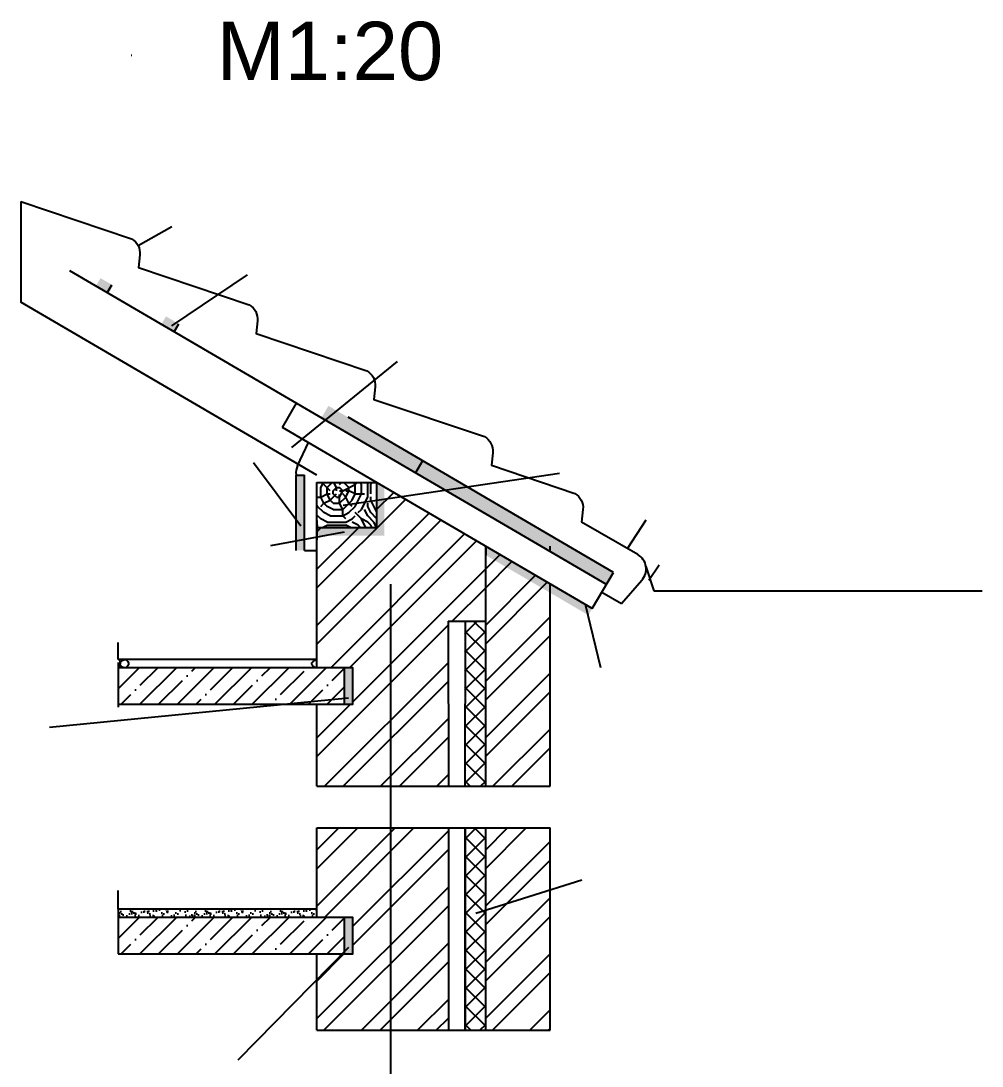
# Model space of a CAD drawing. Header units: millimetres. Extents: x -229914 to 856942, y -268655 to 87212.
# Drawn here: x 490801 to 502333, y -254314 to -241773 of the extents above; entities that cross this region are included whole.
import ezdxf

# ---------------------------------------------------------------- set-up
doc = ezdxf.new("R2010")
doc.units = ezdxf.units.MM
doc.linetypes.add('DASHDOT_axis', pattern=[24, 20, -1.5, 1, -1.5])
doc.styles.get("Standard").update_dxf_attribs({"font": 'arial.ttf'})
pattern_1 = [(45, (35902.64, -104410.83), (-336.9078, 336.9078), []), (45, (36127.24, -104410.83), (-336.9078, 336.9078), [])]

msp = doc.modelspace()

# ---------------------------------------------------------------- hatches: boundary and pattern name
at = {"lineweight": 25}
h = msp.add_hatch(color=256, dxfattribs=at)
h.dxf.hatch_style = 1
h.paths.add_polyline_path([(491908.80674, -244948.68584), (491756.00444, -244859.3747), (491700.40167, -244954.5054), (491853.20397, -245043.81654)])
h.paths.add_polyline_path([(492694.37798, -245407.84297), (492541.57568, -245318.53182), (492485.9729, -245413.66252), (492638.7752, -245502.97367)])
h = msp.add_hatch(color=256, dxfattribs=at)
h.dxf.hatch_style = 1
h.paths.add_polyline_path([(494490.57569, -246391.56065), (494406.36507, -246535.63648), (497825.65831, -248534.17308), (497909.86893, -248390.09725)])
h = msp.add_hatch(color=256, dxfattribs=at)
h.dxf.hatch_style = 1
h.paths.add_polyline_path([(494102.34122, -248127.42817), (494202.38529, -248127.42817), (494202.38529, -247223.86434), (494102.34122, -247223.86434)])
h = msp.add_hatch()
h.set_pattern_fill('ANSI32', color=256, scale=50.022)
h.set_pattern_definition(pattern_1)
h.paths.add_polyline_path([(495925.25161, -248974.27053), (496377.14621, -248973.88012), (496377.14621, -248075.73663), (495067.85686, -247310.47244), (495067.85686, -247854.70514), (494352.45139, -247854.70514), (494352.45139, -247997.85063), (494352.45139, -249533.69799), (494784.23053, -249533.69799), (494784.23053, -249972.46667), (494352.45139, -249972.46667), (494352.45139, -250956.70012), (495929.06606, -250956.70012)])
at = {"linetype": 'ByBlock', "lineweight": 25}
h = msp.add_hatch(color=256, dxfattribs=at)
h.dxf.hatch_style = 1
h.paths.add_polyline_path([(495161.07117, -247423.19234), (495067.85686, -247442.7478), (495067.85686, -247854.70514), (494352.45139, -247854.70514), (494352.45139, -247948.36795), (495161.07117, -247948.36795)])
h.paths.add_polyline_path([(495161.07117, -247364.9551), (495067.85686, -247310.47244), (495067.85686, -247442.7478), (495161.07117, -247423.19234)])
at = {"lineweight": 25}
h = msp.add_hatch(dxfattribs=at)
h.set_pattern_fill('TRONCO', color=256, scale=100.668913, style=0, pattern_type=2)
h.set_pattern_definition([(0, (483218.26, -256827.8), (750.33, 750.33), [225.1, -525.23]), (0, (483218.26, -256790.25), (750.33, 750.33), [225.1, -525.23]), (0, (483255.8, -256715.2), (750.33, 750.33), [150.066, -600.264]), (0, (483293.3, -256640.2), (750.33, 750.33), [112.55, -637.78]), (0, (483293.3, -256565.15), (750.33, 750.33), [75.033, -675.297]), (0, (483105.7, -256490.1), (750.33, 750.33), [37.517, -187.583, 37.517, -487.715]), (0, (483218.26, -256452.6), (750.33, 750.33), [37.517, -300.132, 112.55, -300.132]), (0, (483368.3, -256415.1), (750.33, 750.33), [37.517, -37.517, 37.517, -637.781]), (0, (483330.8, -256377.6), (750.33, 750.33), [37.517, -712.814]), (0, (483293.3, -256302.54), (750.33, 750.33), [112.55, -637.78]), (0, (483293.3, -256227.5), (750.33, 750.33), [150.066, -600.264]), (0, (483255.8, -256152.5), (750.33, 750.33), [187.583, -225.1, 37.517, -300.132]), (90, (482955.65, -256602.7), (-750.33, 750.33), [37.517, -75.033, 187.583, -450.198]), (90, (482993.2, -256527.6), (-750.33, 750.33), [37.517, -37.517, 112.55, -562.748]), (90, (483030.7, -256227.5), (-750.33, 750.33), [75.033, -675.297]), (90, (483068.2, -256527.6), (-750.33, 750.33), [150.066, -225.1, 37.517, -337.649]), (90, (483105.7, -256114.96), (-750.33, 750.33), [37.517, -712.814]), (90, (483143.2, -256490.1), (-750.33, 750.33), [112.55, -637.78]), (90, (483218.26, -256452.6), (-750.33, 750.33), [75.033, -675.297]), (90, (483293.3, -256452.6), (-750.33, 750.33), [37.517, -112.55, 112.55, -487.715]), (90, (483330.8, -256415.1), (-750.33, 750.33), [37.517, -712.814]), (90, (483368.3, -256565.15), (-750.33, 750.33), [105.046, -645.284]), (90, (483405.84, -256715.2), (-750.33, 750.33), [75.033, -675.297]), (90, (483480.9, -256415.1), (-750.33, 750.33), [37.517, -712.814]), (90, (483555.9, -256452.6), (-750.33, 750.33), [112.55, -637.78]), (90, (483630.94, -256452.6), (-750.33, 750.33), [112.55, -637.78]), (45, (483518.4, -256752.74), (8e-14, 750.33), [53.056, -53.056, 53.056, -901.96]), (45, (483368.33, -256565.15), (8e-14, 750.33), [106.11, -955.016]), (45, (483068.2, -256190), (8e-14, 750.33), [106.11, -955.016]), (45, (483218.26, -256377.57), (8e-14, 750.33), [106.11, -955.016]), (45, (483255.8, -256527.64), (8e-14, 750.33), [106.11, -955.016]), (45, (483480.9, -256677.7), (8e-14, 750.33), [106.11, -955.016]), (45, (483405.84, -256640.2), (8e-14, 750.33), [159.17, -901.96]), (45, (483180.75, -256302.54), (8e-14, 750.33), [53.056, -1008.07]), (45, (483143.23, -256227.5), (8e-14, 750.33), [53.056, -1008.07]), (45, (483443.36, -256227.5), (8e-14, 750.33), [53.056, -1008.07]), (45, (483143.23, -256602.67), (8e-14, 750.33), [53.056, -1008.07]), (45, (483555.9, -256340.05), (8e-14, 750.33), [53.056, -1008.07]), (45, (483293.3, -256415.1), (8e-14, 750.33), [53.056, -1008.07]), (45, (483368.33, -256340.05), (8e-14, 750.33), [53.056, -1008.07]), (135, (483330.8, -256490.1), (-750.33, 8e-14), [53.056, -53.056, 159.169, -795.847]), (135, (483443.36, -256490.1), (-750.33, 8e-14), [53.056, -1008.07]), (135, (483443.36, -256752.74), (-750.33, 8e-14), [53.056, -1008.07]), (135, (483293.3, -256565.15), (-750.33, 8e-14), [53.056, -1008.07]), (135, (483405.84, -256415.1), (-750.33, 8e-14), [53.056, -1008.07]), (135, (483218.26, -256602.67), (-750.33, 8e-14), [53.056, -1008.07]), (135, (483518.4, -256602.67), (-750.33, 8e-14), [53.056, -1008.07]), (135, (482993.16, -256827.77), (-750.33, 8e-14), [53.056, -1008.072]), (135, (483030.7, -256790.25), (-750.33, 8e-14), [106.112, -955.016]), (135, (483068.2, -256752.74), (-750.33, 8e-14), [106.112, -955.016]), (135, (483143.23, -256752.74), (-750.33, 8e-14), [106.112, -955.016]), (135, (483180.75, -256677.7), (-750.33, 8e-14), [106.112, -955.016]), (135, (483480.9, -256377.57), (-750.33, 8e-14), [106.11, -955.016]), (135, (483630.94, -256752.74), (-750.33, 8e-14), [106.11, -955.016]), (135, (483668.46, -256152.47), (-750.33, 8e-14), [106.11, -955.016]), (135, (483668.46, -256227.5), (-750.33, 8e-14), [106.11, -955.016]), (135, (483593.43, -256265), (-750.33, 8e-14), [106.11, -955.016]), (135, (483068.2, -256265), (-750.33, 8e-14), [159.17, -901.96]), (135, (483555.9, -256340.05), (-750.33, 8e-14), [159.17, -901.96]), (26.565, (483143.23, -256114.96), (750.3305, 3e-07), [83.887, -1593.903]), (26.565, (483143.23, -256490.12), (750.3305, 3e-07), [83.887, -1593.903]), (26.565, (483218.26, -256265.02), (750.3305, 3e-07), [83.887, -1593.903]), (26.565, (483443.36, -256790.25), (750.3305, 3e-07), [83.887, -1593.903]), (26.565, (483405.84, -256715.22), (750.3305, 3e-07), [83.887, -1593.903]), (26.565, (483180.75, -256565.15), (750.3305, 3e-07), [83.887, -1593.903]), (26.565, (483180.75, -256190), (750.3305, 3e-07), [83.887, -1593.903]), (26.565, (483405.84, -256415.1), (750.3305, 3e-07), [167.774, -1510.016]), (63.435, (483405.84, -256302.54), (4e-08, 750.3305), [83.887, -1593.903]), (63.435, (483518.4, -256527.64), (4e-08, 750.3305), [83.887, -1593.903]), (63.435, (483143.23, -256377.57), (4e-08, 750.3305), [83.887, -1593.903]), (63.435, (482993.16, -256340.05), (4e-08, 750.3305), [83.887, -1593.903]), (63.435, (483443.36, -256490.12), (4e-08, 750.3305), [83.887, -1593.903]), (63.435, (483368.33, -256490.12), (4e-08, 750.3305), [83.887, -1593.903]), (63.435, (483068.2, -256377.57), (4e-08, 750.3305), [167.774, -1510.016]), (63.435, (483630.94, -256640.2), (4e-08, 750.3305), [167.774, -1510.016]), (63.435, (483555.9, -256602.67), (4e-08, 750.3305), [167.774, -1510.016]), (116.565, (482955.65, -256715.22), (-3e-07, 750.3305), [83.887, -1593.903]), (116.565, (482955.65, -256302.54), (-3e-07, 750.3305), [83.887, -1593.903]), (116.565, (483105.7, -256827.77), (-3e-07, 750.3305), [83.887, -1593.903]), (116.565, (483030.68, -256152.47), (-3e-07, 750.3305), [83.887, -1593.903]), (116.565, (483105.7, -256602.67), (-3e-07, 750.3305), [83.887, -1593.903]), (116.565, (483255.78, -256527.64), (-3e-07, 750.3305), [83.887, -1593.903]), (116.565, (483330.8, -256377.57), (-3e-07, 750.3305), [83.887, -1593.903]), (116.565, (482993.16, -256677.7), (0.0002, 750.331), [83.887, -1593.903]), (116.565, (483180.75, -256565.15), (-3e-07, 750.3305), [83.887, -1593.903]), (116.565, (483405.84, -256640.2), (-3e-07, 750.3305), [83.887, -1593.903]), (116.565, (483480.88, -256565.15), (-3e-07, 750.3305), [83.887, -1593.903]), (116.565, (483630.94, -256340.05), (-3e-07, 750.3305), [83.887, -1593.903]), (116.565, (483068.2, -256114.96), (-3e-07, 750.3305), [83.887, -1593.903]), (116.565, (482955.65, -256152.47), (-3e-07, 750.3305), [167.774, -1510.016]), (116.565, (483068.2, -256677.7), (-3e-07, 750.3305), [167.774, -1510.016]), (153.435, (482955.65, -256790.25), (-750.3305, 4e-08), [83.887, -1593.903]), (153.435, (483593.43, -256827.77), (-750.3305, 4e-08), [83.887, -1593.903]), (153.435, (483555.9, -256452.6), (-750.3305, 4e-08), [83.887, -1593.903]), (153.435, (483255.78, -256715.22), (-750.3305, 4e-08), [83.887, -1593.903]), (153.435, (483218.26, -256790.25), (-750.3305, 4e-08), [83.887, -1593.903]), (153.435, (483293.3, -256640.2), (-750.3305, 4e-08), [83.887, -1593.903]), (153.435, (483518.4, -256190), (-750.3305, 4e-08), [83.887, -1593.903]), (153.435, (483593.43, -256152.47), (-750.3305, 4e-08), [167.774, -1510.016])])
edge = h.paths.add_edge_path()
edge.add_line((495067.85686, -247310.47244), (494352.45139, -247310.47244))
edge.add_line((494352.45139, -247314.27949), (494352.45139, -247854.70514))
edge.add_line((494500.62905, -247854.70514), (495067.85686, -247854.70514))
edge.add_line((495067.85686, -247854.70514), (495067.85686, -247310.47244))
h = msp.add_hatch()
h.set_pattern_fill('ANSI32', color=256, scale=50.022)
h.set_pattern_definition(pattern_1)
h.paths.add_polyline_path([(496377.14621, -250956.70012), (497149.50433, -250956.70012), (497149.50433, -248527.17085), (496377.14621, -248075.73663), (496377.14621, -248183.14755)])
h.paths.add_polyline_path([(496377.14621, -253883.53048), (497149.50433, -253883.53048), (497149.50433, -251456.92046), (496377.14621, -251456.92046)])
h = msp.add_hatch(color=256, dxfattribs=at)
h.dxf.hatch_style = 1
h.paths.add_polyline_path([(496377.14621, -248075.73663), (496377.14621, -248183.14755), (497609.72486, -248903.61328), (497656.53569, -248823.5247)])
at = {"linetype": 'ByBlock', "lineweight": 25}
h = msp.add_hatch(dxfattribs=at)
h.set_pattern_fill('ANSI37', color=256, scale=50.022017)
h.set_pattern_definition([(45, (358120.86, -271456.58), (-112.30263, 112.30263), []), (135, (358120.86, -271456.58), (-112.30263, -112.30263), [])])
h.paths.add_polyline_path([(496127.03604, -250956.70012), (496377.14621, -250956.70012), (496377.14621, -248973.87837), (496127.03604, -248973.87837)])
h.paths.add_polyline_path([(496377.14621, -251456.92046), (496127.03604, -251456.92046), (496127.03604, -253883.53048), (496377.14621, -253883.53048)])
at = {"lineweight": 25}
h = msp.add_hatch(dxfattribs=at)
h.set_pattern_fill('ANSI35', color=256, scale=50.022034)
h.set_pattern_definition([(45, (497398.33, -264568.12), (-224.6053, 224.6053), []), (45, (497622.94, -264568.12), (-224.6053, 224.6053), [397.05, -79.41, 0, -79.41])])
h.paths.add_polyline_path([(494352.45139, -249533.69799), (491965.95376, -249533.69799), (491965.95376, -249972.46667), (494352.45139, -249972.46667)])
h.paths.add_polyline_path([(494684.18646, -249533.69799), (494352.45139, -249533.69799), (494352.45139, -249972.46667), (494684.18646, -249972.46667)])
h = msp.add_hatch(color=256, dxfattribs=at)
h.dxf.hatch_style = 1
h.paths.add_polyline_path([(494784.23053, -260498.02772), (494684.18646, -260498.02772), (494684.18646, -260936.79639), (494784.23053, -260936.79639)])
h.paths.add_polyline_path([(494684.18646, -252968.88215), (494784.23053, -252968.88215), (494784.23053, -252530.11348), (494684.18646, -252530.11348)])
h.paths.add_polyline_path([(494684.18646, -249972.46667), (494784.23053, -249972.46667), (494784.23053, -249533.69799), (494684.18646, -249533.69799)])
h = msp.add_hatch()
h.set_pattern_fill('ANSI32', color=256, scale=50.022)
h.set_pattern_definition(pattern_1)
h.paths.add_polyline_path([(495929.06606, -251456.92046), (495234.69838, -251456.92046), (495234.69838, -253883.53048), (495929.06606, -253883.53048)])
h.paths.add_polyline_path([(494352.45139, -252530.11348), (494784.23053, -252530.11348), (494784.23053, -252968.88215), (494653.35121, -252968.88215), (494352.45139, -253275.2663), (494352.45139, -253883.53048), (495234.69838, -253883.53048), (495234.69838, -251456.92046), (494352.45139, -251456.92046)])
h = msp.add_hatch(dxfattribs=at)
h.set_pattern_fill('GEOSP', color=256, scale=18.448887, style=0, pattern_type=2)
h.set_pattern_definition([(0, (475868.5, -263105.6), (0, 900.397), [0, -900.397]), (0, (475821.5, -263062.5), (0, 900.397), [0, -900.397]), (0, (475811.6, -263053.4), (0, 900.397), [0, -900.397]), (0, (475757.8, -263004.1), (0, 900.397), [0, -900.397]), (0, (475710.8, -262961.05), (0, 900.397), [0, -900.397]), (0, (475700.85, -262951.9), (0, 900.397), [0, -900.397]), (0, (476084.7, -263107.4), (0, 900.397), [0, -900.397]), (0, (476030.9, -263058.2), (0, 900.397), [0, -900.397]), (0, (475983.9, -263015.1), (0, 900.397), [0, -900.397]), (0, (475974, -263006), (0, 900.397), [0, -900.397]), (0, (475920.2, -262956.7), (0, 900.397), [0, -900.397]), (0, (475873.2, -262913.6), (0, 900.397), [0, -900.397]), (0, (475863.25, -262904.5), (0, 900.397), [0, -900.397]), (0, (475809.5, -262855.2), (0, 900.397), [0, -900.397]), (0, (475762.5, -262812.2), (0, 900.397), [0, -900.397]), (0, (475752.5, -262803.05), (0, 900.397), [0, -900.397]), (0, (475698.75, -262753.8), (0, 900.397), [0, -900.397]), (0, (476304.1, -263112.2), (0, 900.397), [0, -900.397]), (0, (476257.1, -263069.15), (0, 900.397), [0, -900.397]), (0, (476247.1, -263060), (0, 900.397), [0, -900.397]), (0, (476193.3, -263010.8), (0, 900.397), [0, -900.397]), (0, (476146.3, -262967.7), (0, 900.397), [0, -900.397]), (0, (476136.4, -262958.6), (0, 900.397), [0, -900.397]), (0, (476082.6, -262909.3), (0, 900.397), [0, -900.397]), (0, (476035.6, -262866.2), (0, 900.397), [0, -900.397]), (0, (476025.7, -262857.1), (0, 900.397), [0, -900.397]), (0, (475971.9, -262807.8), (0, 900.397), [0, -900.397]), (0, (475924.9, -262764.8), (0, 900.397), [0, -900.397]), (0, (475914.9, -262755.6), (0, 900.397), [0, -900.397]), (0, (475861.2, -262706.4), (0, 900.397), [0, -900.397]), (0, (475814.2, -262663.3), (0, 900.397), [0, -900.397]), (0, (475804.2, -262654.2), (0, 900.397), [0, -900.397]), (0, (475750.4, -262604.9), (0, 900.397), [0, -900.397]), (0, (475703.4, -262561.8), (0, 900.397), [0, -900.397]), (0, (475693.5, -262552.7), (0, 900.397), [0, -900.397]), (0, (476562.4, -262367.8), (0, 900.397), [0, -900.397]), (0, (476515.4, -262324.75), (0, 900.397), [0, -900.397]), (0, (476505.5, -262315.6), (0, 900.397), [0, -900.397]), (0, (476451.7, -262266.4), (0, 900.397), [0, -900.397]), (0, (476404.7, -262223.3), (0, 900.397), [0, -900.397]), (0, (476394.75, -262214.2), (0, 900.397), [0, -900.397]), (0, (476574.5, -262575.1), (0, 900.397), [0, -900.397]), (0, (476564.5, -262566), (0, 900.397), [0, -900.397]), (0, (476510.8, -262516.7), (0, 900.397), [0, -900.397]), (0, (476463.8, -262473.6), (0, 900.397), [0, -900.397]), (0, (476453.8, -262464.5), (0, 900.397), [0, -900.397]), (0, (476400, -262415.2), (0, 900.397), [0, -900.397]), (0, (476353, -262372.2), (0, 900.397), [0, -900.397]), (0, (476343.1, -262363.05), (0, 900.397), [0, -900.397]), (0, (476289.3, -262313.8), (0, 900.397), [0, -900.397]), (0, (476242.3, -262270.7), (0, 900.397), [0, -900.397]), (0, (476232.35, -262261.6), (0, 900.397), [0, -900.397]), (0, (476569.8, -262767.05), (0, 900.397), [0, -900.397]), (0, (476522.8, -262724), (0, 900.397), [0, -900.397]), (0, (476512.9, -262714.85), (0, 900.397), [0, -900.397]), (0, (476459.1, -262665.6), (0, 900.397), [0, -900.397]), (0, (476412.1, -262622.5), (0, 900.397), [0, -900.397]), (0, (476402.1, -262613.4), (0, 900.397), [0, -900.397]), (0, (476348.4, -262564.1), (0, 900.397), [0, -900.397]), (0, (476301.4, -262521.05), (0, 900.397), [0, -900.397]), (0, (476291.4, -262511.9), (0, 900.397), [0, -900.397]), (0, (476237.6, -262462.65), (0, 900.397), [0, -900.397]), (0, (476190.6, -262419.6), (0, 900.397), [0, -900.397]), (0, (476180.7, -262410.5), (0, 900.397), [0, -900.397]), (0, (476126.9, -262361.2), (0, 900.397), [0, -900.397]), (0, (476079.9, -262318.1), (0, 900.397), [0, -900.397]), (0, (476069.95, -262309), (0, 900.397), [0, -900.397]), (0, (476016.2, -262259.7), (0, 900.397), [0, -900.397]), (0, (475969.2, -262216.7), (0, 900.397), [0, -900.397]), (0, (476571.9, -262965.2), (0, 900.397), [0, -900.397]), (0, (476518.15, -262915.9), (0, 900.397), [0, -900.397]), (0, (476471.15, -262872.9), (0, 900.397), [0, -900.397]), (0, (476461.2, -262863.7), (0, 900.397), [0, -900.397]), (0, (476407.4, -262814.5), (0, 900.397), [0, -900.397]), (0, (476360.4, -262771.4), (0, 900.397), [0, -900.397]), (0, (476350.5, -262762.3), (0, 900.397), [0, -900.397]), (0, (476296.7, -262713), (0, 900.397), [0, -900.397]), (0, (476249.7, -262669.9), (0, 900.397), [0, -900.397]), (0, (476239.7, -262660.8), (0, 900.397), [0, -900.397]), (0, (476186, -262611.5), (0, 900.397), [0, -900.397]), (0, (476139, -262568.5), (0, 900.397), [0, -900.397]), (0, (476129, -262559.3), (0, 900.397), [0, -900.397]), (0, (476075.2, -262510.1), (0, 900.397), [0, -900.397]), (0, (476028.2, -262467), (0, 900.397), [0, -900.397]), (0, (476018.3, -262457.9), (0, 900.397), [0, -900.397]), (0, (475964.5, -262408.6), (0, 900.397), [0, -900.397]), (0, (475917.5, -262365.5), (0, 900.397), [0, -900.397]), (0, (475907.55, -262356.4), (0, 900.397), [0, -900.397]), (0, (475853.8, -262307.1), (0, 900.397), [0, -900.397]), (0, (475806.8, -262264.1), (0, 900.397), [0, -900.397]), (0, (475796.8, -262254.95), (0, 900.397), [0, -900.397]), (0, (476466.5, -263064.8), (0, 900.397), [0, -900.397]), (0, (476419.5, -263021.7), (0, 900.397), [0, -900.397]), (0, (476409.5, -263012.6), (0, 900.397), [0, -900.397]), (0, (476355.7, -262963.3), (0, 900.397), [0, -900.397]), (0, (476308.7, -262920.3), (0, 900.397), [0, -900.397]), (0, (476298.8, -262911.15), (0, 900.397), [0, -900.397]), (0, (476245, -262861.9), (0, 900.397), [0, -900.397]), (0, (476198, -262818.8), (0, 900.397), [0, -900.397]), (0, (476188.1, -262809.7), (0, 900.397), [0, -900.397]), (0, (476134.3, -262760.4), (0, 900.397), [0, -900.397]), (0, (476087.3, -262717.3), (0, 900.397), [0, -900.397]), (0, (476077.3, -262708.2), (0, 900.397), [0, -900.397]), (0, (476023.6, -262658.95), (0, 900.397), [0, -900.397]), (0, (475976.6, -262615.9), (0, 900.397), [0, -900.397]), (0, (475966.6, -262606.8), (0, 900.397), [0, -900.397]), (0, (475912.8, -262557.5), (0, 900.397), [0, -900.397]), (0, (475865.8, -262514.4), (0, 900.397), [0, -900.397]), (0, (475855.9, -262505.3), (0, 900.397), [0, -900.397]), (0, (475802.1, -262456), (0, 900.397), [0, -900.397]), (0, (475755.1, -262412.95), (0, 900.397), [0, -900.397]), (0, (475745.1, -262403.8), (0, 900.397), [0, -900.397]), (0, (475691.4, -262354.55), (0, 900.397), [0, -900.397]), (0, (475684.1, -263071.1), (0, 900.397), [0, -900.397]), (0, (475852.3, -263070.8), (0, 900.397), [0, -900.397]), (0, (475829.55, -263056.3), (0, 900.397), [0, -900.397]), (0, (475722.5, -262988.1), (0, 900.397), [0, -900.397]), (0, (476020.6, -263070.5), (0, 900.397), [0, -900.397]), (0, (475997.8, -263056), (0, 900.397), [0, -900.397]), (0, (475890.7, -262987.8), (0, 900.397), [0, -900.397]), (0, (475808.7, -262935.5), (0, 900.397), [0, -900.397]), (0, (475785.9, -262921), (0, 900.397), [0, -900.397]), (0, (475678.85, -262852.8), (0, 900.397), [0, -900.397]), (0, (476188.8, -263070.2), (0, 900.397), [0, -900.397]), (0, (476166, -263055.7), (0, 900.397), [0, -900.397]), (0, (476059, -262987.5), (0, 900.397), [0, -900.397]), (0, (475976.9, -262935.2), (0, 900.397), [0, -900.397]), (0, (475954.2, -262920.7), (0, 900.397), [0, -900.397]), (0, (475847.1, -262852.5), (0, 900.397), [0, -900.397]), (0, (475765.1, -262800.3), (0, 900.397), [0, -900.397]), (0, (475742.3, -262785.7), (0, 900.397), [0, -900.397]), (0, (476357.05, -263069.9), (0, 900.397), [0, -900.397]), (0, (476334.3, -263055.4), (0, 900.397), [0, -900.397]), (0, (476227.2, -262987.2), (0, 900.397), [0, -900.397]), (0, (476145.2, -262934.9), (0, 900.397), [0, -900.397]), (0, (476122.4, -262920.4), (0, 900.397), [0, -900.397]), (0, (476015.3, -262852.2), (0, 900.397), [0, -900.397]), (0, (475933.3, -262799.95), (0, 900.397), [0, -900.397]), (0, (475910.5, -262785.4), (0, 900.397), [0, -900.397]), (0, (475803.5, -262717.2), (0, 900.397), [0, -900.397]), (0, (475721.4, -262665), (0, 900.397), [0, -900.397]), (0, (475698.7, -262650.5), (0, 900.397), [0, -900.397]), (0, (476525.3, -263069.6), (0, 900.397), [0, -900.397]), (0, (476502.5, -263055.1), (0, 900.397), [0, -900.397]), (0, (476395.4, -262986.9), (0, 900.397), [0, -900.397]), (0, (476313.4, -262934.6), (0, 900.397), [0, -900.397]), (0, (476290.6, -262920.1), (0, 900.397), [0, -900.397]), (0, (476183.6, -262851.9), (0, 900.397), [0, -900.397]), (0, (476101.55, -262799.65), (0, 900.397), [0, -900.397]), (0, (476078.8, -262785.1), (0, 900.397), [0, -900.397]), (0, (475971.7, -262716.9), (0, 900.397), [0, -900.397]), (0, (475889.7, -262664.7), (0, 900.397), [0, -900.397]), (0, (475866.9, -262650.2), (0, 900.397), [0, -900.397]), (0, (475759.8, -262581.9), (0, 900.397), [0, -900.397]), (0, (476577.2, -262242.8), (0, 900.397), [0, -900.397]), (0, (476513.75, -262309.85), (0, 900.397), [0, -900.397]), (0, (476431.7, -262257.6), (0, 900.397), [0, -900.397]), (0, (476409, -262243.1), (0, 900.397), [0, -900.397]), (0, (476557.4, -262445.1), (0, 900.397), [0, -900.397]), (0, (476475.4, -262392.9), (0, 900.397), [0, -900.397]), (0, (476452.6, -262378.4), (0, 900.397), [0, -900.397]), (0, (476345.5, -262310.2), (0, 900.397), [0, -900.397]), (0, (476263.5, -262257.9), (0, 900.397), [0, -900.397]), (0, (476240.7, -262243.4), (0, 900.397), [0, -900.397]), (0, (476519, -262528.2), (0, 900.397), [0, -900.397]), (0, (476496.2, -262513.65), (0, 900.397), [0, -900.397]), (0, (476389.1, -262445.4), (0, 900.397), [0, -900.397]), (0, (476307.1, -262393.2), (0, 900.397), [0, -900.397]), (0, (476284.35, -262378.7), (0, 900.397), [0, -900.397]), (0, (476177.3, -262310.5), (0, 900.397), [0, -900.397]), (0, (476095.3, -262258.2), (0, 900.397), [0, -900.397]), (0, (476072.5, -262243.7), (0, 900.397), [0, -900.397]), (0, (476562.6, -262663.45), (0, 900.397), [0, -900.397]), (0, (476539.85, -262648.9), (0, 900.397), [0, -900.397]), (0, (476432.8, -262580.7), (0, 900.397), [0, -900.397]), (0, (476350.8, -262528.5), (0, 900.397), [0, -900.397]), (0, (476328, -262514), (0, 900.397), [0, -900.397]), (0, (476220.9, -262445.7), (0, 900.397), [0, -900.397]), (0, (476138.9, -262393.5), (0, 900.397), [0, -900.397]), (0, (476116.1, -262379), (0, 900.397), [0, -900.397]), (0, (476009, -262310.8), (0, 900.397), [0, -900.397]), (0, (475927, -262258.5), (0, 900.397), [0, -900.397]), (0, (475904.2, -262244), (0, 900.397), [0, -900.397]), (0, (476476.4, -262716), (0, 900.397), [0, -900.397]), (0, (476394.4, -262663.75), (0, 900.397), [0, -900.397]), (0, (476371.6, -262649.2), (0, 900.397), [0, -900.397]), (0, (476264.5, -262581), (0, 900.397), [0, -900.397]), (0, (476182.5, -262528.8), (0, 900.397), [0, -900.397]), (0, (476159.7, -262514.3), (0, 900.397), [0, -900.397]), (0, (476052.7, -262446.05), (0, 900.397), [0, -900.397]), (0, (475970.65, -262393.8), (0, 900.397), [0, -900.397]), (0, (475947.9, -262379.3), (0, 900.397), [0, -900.397]), (0, (475840.8, -262311.1), (0, 900.397), [0, -900.397]), (0, (475758.8, -262258.8), (0, 900.397), [0, -900.397]), (0, (475736, -262244.3), (0, 900.397), [0, -900.397]), (0, (476520, -262851.3), (0, 900.397), [0, -900.397]), (0, (476438, -262799), (0, 900.397), [0, -900.397]), (0, (476415.2, -262784.5), (0, 900.397), [0, -900.397]), (0, (476308.2, -262716.3), (0, 900.397), [0, -900.397]), (0, (476226.2, -262664.1), (0, 900.397), [0, -900.397]), (0, (476203.4, -262649.5), (0, 900.397), [0, -900.397]), (0, (476096.3, -262581.3), (0, 900.397), [0, -900.397]), (0, (476014.3, -262529.1), (0, 900.397), [0, -900.397]), (0, (475991.5, -262514.6), (0, 900.397), [0, -900.397]), (0, (475884.4, -262446.4), (0, 900.397), [0, -900.397]), (0, (475802.4, -262394.1), (0, 900.397), [0, -900.397]), (0, (475779.6, -262379.6), (0, 900.397), [0, -900.397]), (0, (476563.7, -262986.6), (0, 900.397), [0, -900.397]), (0, (476481.7, -262934.3), (0, 900.397), [0, -900.397]), (0, (476458.9, -262919.8), (0, 900.397), [0, -900.397]), (0, (476351.8, -262851.6), (0, 900.397), [0, -900.397]), (0, (476269.8, -262799.3), (0, 900.397), [0, -900.397]), (0, (476247, -262784.8), (0, 900.397), [0, -900.397]), (0, (476139.9, -262716.6), (0, 900.397), [0, -900.397]), (0, (476057.9, -262664.4), (0, 900.397), [0, -900.397]), (0, (476035.1, -262649.85), (0, 900.397), [0, -900.397]), (0, (475928.1, -262581.6), (0, 900.397), [0, -900.397]), (0, (475846.05, -262529.4), (0, 900.397), [0, -900.397]), (0, (475823.3, -262514.9), (0, 900.397), [0, -900.397]), (0, (475716.2, -262446.7), (0, 900.397), [0, -900.397]), (0, (476506.9, -263011.5), (0, 900.397), [0, -900.397]), (0, (476463, -263017.3), (0, 900.397), [0, -900.397]), (0, (476434.9, -263021), (0, 900.397), [0, -900.397]), (0, (476361.5, -263030.7), (0, 900.397), [0, -900.397]), (0, (476317.6, -263036.45), (0, 900.397), [0, -900.397]), (0, (476289.5, -263040.15), (0, 900.397), [0, -900.397]), (0, (476216.1, -263049.8), (0, 900.397), [0, -900.397]), (0, (476172.2, -263055.6), (0, 900.397), [0, -900.397]), (0, (476144.05, -263059.3), (0, 900.397), [0, -900.397]), (0, (476070.7, -263068.95), (0, 900.397), [0, -900.397]), (0, (476026.75, -263074.7), (0, 900.397), [0, -900.397]), (0, (475998.6, -263078.4), (0, 900.397), [0, -900.397]), (0, (475925.25, -263088.1), (0, 900.397), [0, -900.397]), (0, (475881.3, -263093.9), (0, 900.397), [0, -900.397]), (0, (475853.2, -263097.6), (0, 900.397), [0, -900.397]), (0, (475779.8, -263107.2), (0, 900.397), [0, -900.397]), (0, (475735.9, -263113), (0, 900.397), [0, -900.397]), (0, (476558.6, -262864.8), (0, 900.397), [0, -900.397]), (0, (476530.5, -262868.5), (0, 900.397), [0, -900.397]), (0, (476457.1, -262878.2), (0, 900.397), [0, -900.397]), (0, (476413.2, -262884), (0, 900.397), [0, -900.397]), (0, (476385.1, -262887.7), (0, 900.397), [0, -900.397]), (0, (476311.7, -262897.35), (0, 900.397), [0, -900.397]), (0, (476267.8, -262903.1), (0, 900.397), [0, -900.397]), (0, (476239.7, -262906.8), (0, 900.397), [0, -900.397]), (0, (476166.3, -262916.5), (0, 900.397), [0, -900.397]), (0, (476122.4, -262922.3), (0, 900.397), [0, -900.397]), (0, (476094.2, -262926), (0, 900.397), [0, -900.397]), (0, (476020.9, -262935.6), (0, 900.397), [0, -900.397]), (0, (475976.9, -262941.4), (0, 900.397), [0, -900.397]), (0, (475948.8, -262945.1), (0, 900.397), [0, -900.397]), (0, (475875.4, -262954.8), (0, 900.397), [0, -900.397]), (0, (475831.5, -262960.6), (0, 900.397), [0, -900.397]), (0, (475803.4, -262964.3), (0, 900.397), [0, -900.397]), (0, (475730, -262973.9), (0, 900.397), [0, -900.397]), (0, (475686.1, -262979.7), (0, 900.397), [0, -900.397]), (0, (476164.15, -262217.4), (0, 900.397), [0, -900.397]), (0, (476136, -262221.1), (0, 900.397), [0, -900.397]), (0, (476062.65, -262230.75), (0, 900.397), [0, -900.397]), (0, (476018.7, -262236.5), (0, 900.397), [0, -900.397]), (0, (475990.6, -262240.2), (0, 900.397), [0, -900.397]), (0, (475917.2, -262249.9), (0, 900.397), [0, -900.397]), (0, (475873.3, -262255.7), (0, 900.397), [0, -900.397]), (0, (475845.2, -262259.4), (0, 900.397), [0, -900.397]), (0, (475771.8, -262269), (0, 900.397), [0, -900.397]), (0, (475727.9, -262274.8), (0, 900.397), [0, -900.397]), (0, (475699.8, -262278.5), (0, 900.397), [0, -900.397]), (0, (476548.7, -262306.6), (0, 900.397), [0, -900.397]), (0, (476504.8, -262312.4), (0, 900.397), [0, -900.397]), (0, (476476.7, -262316.1), (0, 900.397), [0, -900.397]), (0, (476403.3, -262325.8), (0, 900.397), [0, -900.397]), (0, (476359.4, -262331.6), (0, 900.397), [0, -900.397]), (0, (476331.3, -262335.3), (0, 900.397), [0, -900.397]), (0, (476257.9, -262344.9), (0, 900.397), [0, -900.397]), (0, (476214, -262350.7), (0, 900.397), [0, -900.397]), (0, (476185.8, -262354.4), (0, 900.397), [0, -900.397]), (0, (476112.5, -262364.1), (0, 900.397), [0, -900.397]), (0, (476068.5, -262369.9), (0, 900.397), [0, -900.397]), (0, (476040.4, -262373.6), (0, 900.397), [0, -900.397]), (0, (475967, -262383.2), (0, 900.397), [0, -900.397]), (0, (475923.1, -262389), (0, 900.397), [0, -900.397]), (0, (475895, -262392.7), (0, 900.397), [0, -900.397]), (0, (475821.6, -262402.4), (0, 900.397), [0, -900.397]), (0, (475777.7, -262408.1), (0, 900.397), [0, -900.397]), (0, (475749.6, -262411.85), (0, 900.397), [0, -900.397]), (0, (476554.6, -262445.7), (0, 900.397), [0, -900.397]), (0, (476526.5, -262449.4), (0, 900.397), [0, -900.397]), (0, (476453.1, -262459.1), (0, 900.397), [0, -900.397]), (0, (476409.2, -262464.9), (0, 900.397), [0, -900.397]), (0, (476381.1, -262468.6), (0, 900.397), [0, -900.397]), (0, (476307.7, -262478.25), (0, 900.397), [0, -900.397]), (0, (476263.8, -262484), (0, 900.397), [0, -900.397]), (0, (476235.65, -262487.7), (0, 900.397), [0, -900.397]), (0, (476162.3, -262497.4), (0, 900.397), [0, -900.397]), (0, (476118.35, -262503.2), (0, 900.397), [0, -900.397]), (0, (476090.2, -262506.9), (0, 900.397), [0, -900.397]), (0, (476016.85, -262516.5), (0, 900.397), [0, -900.397]), (0, (475972.9, -262522.3), (0, 900.397), [0, -900.397]), (0, (475944.8, -262526), (0, 900.397), [0, -900.397]), (0, (475871.4, -262535.7), (0, 900.397), [0, -900.397]), (0, (475827.5, -262541.5), (0, 900.397), [0, -900.397]), (0, (475799.4, -262545.2), (0, 900.397), [0, -900.397]), (0, (475726, -262554.8), (0, 900.397), [0, -900.397]), (0, (475682.1, -262560.6), (0, 900.397), [0, -900.397]), (0, (476576.3, -262582.8), (0, 900.397), [0, -900.397]), (0, (476502.9, -262592.4), (0, 900.397), [0, -900.397]), (0, (476459, -262598.2), (0, 900.397), [0, -900.397]), (0, (476430.9, -262601.9), (0, 900.397), [0, -900.397]), (0, (476357.5, -262611.6), (0, 900.397), [0, -900.397]), (0, (476313.6, -262617.35), (0, 900.397), [0, -900.397]), (0, (476285.5, -262621.05), (0, 900.397), [0, -900.397]), (0, (476212.1, -262630.7), (0, 900.397), [0, -900.397]), (0, (476168.2, -262636.5), (0, 900.397), [0, -900.397]), (0, (476140, -262640.2), (0, 900.397), [0, -900.397]), (0, (476066.7, -262649.85), (0, 900.397), [0, -900.397]), (0, (476022.7, -262655.6), (0, 900.397), [0, -900.397]), (0, (475994.6, -262659.3), (0, 900.397), [0, -900.397]), (0, (475921.2, -262669), (0, 900.397), [0, -900.397]), (0, (475877.3, -262674.8), (0, 900.397), [0, -900.397]), (0, (475849.2, -262678.5), (0, 900.397), [0, -900.397]), (0, (475775.8, -262688.1), (0, 900.397), [0, -900.397]), (0, (475731.9, -262693.9), (0, 900.397), [0, -900.397]), (0, (475703.8, -262697.6), (0, 900.397), [0, -900.397]), (0, (476552.7, -262725.7), (0, 900.397), [0, -900.397]), (0, (476508.8, -262731.5), (0, 900.397), [0, -900.397]), (0, (476480.7, -262735.2), (0, 900.397), [0, -900.397]), (0, (476407.3, -262744.9), (0, 900.397), [0, -900.397]), (0, (476363.4, -262750.7), (0, 900.397), [0, -900.397]), (0, (476335.3, -262754.4), (0, 900.397), [0, -900.397]), (0, (476261.9, -262764), (0, 900.397), [0, -900.397]), (0, (476218, -262769.8), (0, 900.397), [0, -900.397]), (0, (476189.85, -262773.5), (0, 900.397), [0, -900.397]), (0, (476116.5, -262783.2), (0, 900.397), [0, -900.397]), (0, (476072.55, -262788.95), (0, 900.397), [0, -900.397]), (0, (476044.4, -262792.7), (0, 900.397), [0, -900.397]), (0, (475971.05, -262802.3), (0, 900.397), [0, -900.397]), (0, (475927.1, -262808.1), (0, 900.397), [0, -900.397]), (0, (475899, -262811.8), (0, 900.397), [0, -900.397]), (0, (475825.6, -262821.5), (0, 900.397), [0, -900.397]), (0, (475781.7, -262827.2), (0, 900.397), [0, -900.397]), (0, (475753.6, -262830.95), (0, 900.397), [0, -900.397]), (0, (475680.2, -262840.6), (0, 900.397), [0, -900.397]), (0, (476526, -263081.9), (0, 900.397), [0, -900.397]), (0, (476522.6, -262977.8), (0, 900.397), [0, -900.397]), (0, (476453, -263031.2), (0, 900.397), [0, -900.397]), (0, (476380.1, -263087.1), (0, 900.397), [0, -900.397]), (0, (476519.2, -262873.7), (0, 900.397), [0, -900.397]), (0, (476449.6, -262927.1), (0, 900.397), [0, -900.397]), (0, (476376.7, -262983), (0, 900.397), [0, -900.397]), (0, (476311.55, -263033), (0, 900.397), [0, -900.397]), (0, (476241.9, -263086.5), (0, 900.397), [0, -900.397]), (0, (476515.8, -262769.6), (0, 900.397), [0, -900.397]), (0, (476446.2, -262823), (0, 900.397), [0, -900.397]), (0, (476373.3, -262878.9), (0, 900.397), [0, -900.397]), (0, (476308.15, -262928.9), (0, 900.397), [0, -900.397]), (0, (476238.5, -262982.4), (0, 900.397), [0, -900.397]), (0, (476165.6, -263038.3), (0, 900.397), [0, -900.397]), (0, (476100.5, -263088.3), (0, 900.397), [0, -900.397]), (0, (476577.55, -262615.5), (0, 900.397), [0, -900.397]), (0, (476512.4, -262665.5), (0, 900.397), [0, -900.397]), (0, (476442.75, -262718.9), (0, 900.397), [0, -900.397]), (0, (476369.9, -262774.8), (0, 900.397), [0, -900.397]), (0, (476304.7, -262824.8), (0, 900.397), [0, -900.397]), (0, (476235.1, -262878.3), (0, 900.397), [0, -900.397]), (0, (476162.2, -262934.2), (0, 900.397), [0, -900.397]), (0, (476097.1, -262984.2), (0, 900.397), [0, -900.397]), (0, (476027.4, -263037.6), (0, 900.397), [0, -900.397]), (0, (475954.6, -263093.5), (0, 900.397), [0, -900.397]), (0, (476574.1, -262511.4), (0, 900.397), [0, -900.397]), (0, (476509, -262561.4), (0, 900.397), [0, -900.397]), (0, (476439.35, -262614.8), (0, 900.397), [0, -900.397]), (0, (476366.5, -262670.7), (0, 900.397), [0, -900.397]), (0, (476301.3, -262720.7), (0, 900.397), [0, -900.397]), (0, (476231.7, -262774.2), (0, 900.397), [0, -900.397]), (0, (476158.8, -262830.1), (0, 900.397), [0, -900.397]), (0, (476093.7, -262880.1), (0, 900.397), [0, -900.397]), (0, (476024, -262933.5), (0, 900.397), [0, -900.397]), (0, (475951.2, -262989.4), (0, 900.397), [0, -900.397]), (0, (475886, -263039.4), (0, 900.397), [0, -900.397]), (0, (475816.4, -263092.85), (0, 900.397), [0, -900.397]), (0, (475789.2, -262260.1), (0, 900.397), [0, -900.397]), (0, (475716.3, -262316), (0, 900.397), [0, -900.397]), (0, (475927.35, -262260.8), (0, 900.397), [0, -900.397]), (0, (475862.2, -262310.75), (0, 900.397), [0, -900.397]), (0, (475792.6, -262364.2), (0, 900.397), [0, -900.397]), (0, (475719.7, -262420.1), (0, 900.397), [0, -900.397]), (0, (476073.3, -262255.5), (0, 900.397), [0, -900.397]), (0, (476003.6, -262308.95), (0, 900.397), [0, -900.397]), (0, (475930.8, -262364.9), (0, 900.397), [0, -900.397]), (0, (475865.6, -262414.85), (0, 900.397), [0, -900.397]), (0, (475796, -262468.3), (0, 900.397), [0, -900.397]), (0, (475723.1, -262524.2), (0, 900.397), [0, -900.397]), (0, (476214.7, -262253.7), (0, 900.397), [0, -900.397]), (0, (476141.8, -262309.6), (0, 900.397), [0, -900.397]), (0, (476076.7, -262359.6), (0, 900.397), [0, -900.397]), (0, (476007, -262413), (0, 900.397), [0, -900.397]), (0, (475934.2, -262468.95), (0, 900.397), [0, -900.397]), (0, (475869, -262518.9), (0, 900.397), [0, -900.397]), (0, (475799.4, -262572.4), (0, 900.397), [0, -900.397]), (0, (475726.5, -262628.3), (0, 900.397), [0, -900.397]), (0, (476352.9, -262254.4), (0, 900.397), [0, -900.397]), (0, (476287.7, -262304.35), (0, 900.397), [0, -900.397]), (0, (476218.1, -262357.8), (0, 900.397), [0, -900.397]), (0, (476145.2, -262413.7), (0, 900.397), [0, -900.397]), (0, (476080.1, -262463.7), (0, 900.397), [0, -900.397]), (0, (476010.4, -262517.1), (0, 900.397), [0, -900.397]), (0, (475937.6, -262573.05), (0, 900.397), [0, -900.397]), (0, (475872.4, -262623), (0, 900.397), [0, -900.397]), (0, (475802.8, -262676.5), (0, 900.397), [0, -900.397]), (0, (475729.9, -262732.4), (0, 900.397), [0, -900.397]), (0, (476498.8, -262249.1), (0, 900.397), [0, -900.397]), (0, (476429.1, -262302.55), (0, 900.397), [0, -900.397]), (0, (476356.3, -262358.5), (0, 900.397), [0, -900.397]), (0, (476291.1, -262408.45), (0, 900.397), [0, -900.397]), (0, (476221.5, -262461.9), (0, 900.397), [0, -900.397]), (0, (476148.6, -262517.8), (0, 900.397), [0, -900.397]), (0, (476083.5, -262567.8), (0, 900.397), [0, -900.397]), (0, (476013.8, -262621.2), (0, 900.397), [0, -900.397]), (0, (475941, -262677.1), (0, 900.397), [0, -900.397]), (0, (475875.8, -262727.1), (0, 900.397), [0, -900.397]), (0, (475806.2, -262780.6), (0, 900.397), [0, -900.397]), (0, (475733.3, -262836.5), (0, 900.397), [0, -900.397]), (0, (476567.3, -262303.2), (0, 900.397), [0, -900.397]), (0, (476502.2, -262353.2), (0, 900.397), [0, -900.397]), (0, (476432.5, -262406.65), (0, 900.397), [0, -900.397]), (0, (476359.7, -262462.55), (0, 900.397), [0, -900.397]), (0, (476294.5, -262512.5), (0, 900.397), [0, -900.397]), (0, (476224.9, -262566), (0, 900.397), [0, -900.397]), (0, (476152, -262621.9), (0, 900.397), [0, -900.397]), (0, (476086.9, -262671.9), (0, 900.397), [0, -900.397]), (0, (476017.2, -262725.3), (0, 900.397), [0, -900.397]), (0, (475944.4, -262781.2), (0, 900.397), [0, -900.397]), (0, (475879.2, -262831.2), (0, 900.397), [0, -900.397]), (0, (475809.6, -262884.7), (0, 900.397), [0, -900.397]), (0, (475736.7, -262940.6), (0, 900.397), [0, -900.397]), (0, (476570.7, -262407.3), (0, 900.397), [0, -900.397]), (0, (476505.6, -262457.3), (0, 900.397), [0, -900.397]), (0, (476435.95, -262510.7), (0, 900.397), [0, -900.397]), (0, (476363.1, -262566.65), (0, 900.397), [0, -900.397]), (0, (476297.9, -262616.6), (0, 900.397), [0, -900.397]), (0, (476228.3, -262670.1), (0, 900.397), [0, -900.397]), (0, (476155.4, -262726), (0, 900.397), [0, -900.397]), (0, (476090.3, -262776), (0, 900.397), [0, -900.397]), (0, (476020.6, -262829.4), (0, 900.397), [0, -900.397]), (0, (475947.8, -262885.3), (0, 900.397), [0, -900.397]), (0, (475882.6, -262935.3), (0, 900.397), [0, -900.397]), (0, (475813, -262988.8), (0, 900.397), [0, -900.397]), (0, (475740.1, -263044.7), (0, 900.397), [0, -900.397])])
h.paths.add_polyline_path([(494352.45139, -252430.06941), (491965.95376, -252430.06941), (491965.95376, -252530.11348), (494352.45139, -252530.11348)])
h = msp.add_hatch(dxfattribs=at)
h.set_pattern_fill('ANSI35', color=256, scale=50.022034)
h.set_pattern_definition([(45, (497398.33, -267564.54), (-224.6053, 224.6053), []), (45, (497622.94, -267564.54), (-224.6053, 224.6053), [397.05, -79.41, 0, -79.41])])
h.paths.add_polyline_path([(494352.45139, -252530.11348), (491965.95376, -252530.11348), (491965.95376, -252968.88215), (494352.45139, -252968.88215)])
h.paths.add_polyline_path([(494684.18646, -252530.11348), (494352.45139, -252530.11348), (494352.45139, -252968.88215), (494684.18646, -252968.88215)])

# ---------------------------------------------------------------- linework, layer by layer
for p, q in [((497825.65831, -248534.17308), (491389.82824, -244772.50626)), ((491837.7225, -245034.29518), (491893.32528, -244939.16448)), ((494352.45139, -247223.86434), (490800.8908, -245148.01904)), ((492638.7752, -245502.97367), (492694.37798, -245407.84297)), ((493938.12951, -246650.16011), (494107.25212, -246360.80849)), ((497909.86893, -248390.09725), (494725.24633, -246528.72287)), ((497656.53569, -248823.5247), (493938.12951, -246650.16011)), ((494119.74845, -247111.42679), (494251.2848, -246833.19569)), ((495620.30304, -247051.87297), (495536.84895, -247194.65446)), ((494101.93578, -247220.43459), (494102.34122, -247223.86434)), ((494102.34122, -248127.42817), (494102.34122, -247223.86434)), ((494102.34122, -247223.86434), (494202.38529, -247223.86434)), ((494202.38529, -248127.42817), (494202.38529, -247223.86434)), ((494352.45139, -249533.69799), (494352.45139, -247426.33775)), ((498203.44828, -248177.16106), (497528.50057, -247785.91514)), ((496377.14621, -250956.70012), (496377.14621, -248075.73663)), ((497149.50433, -248138.96905), (497149.50433, -248075.73663)), ((498300.29694, -248319.83853), (498395.0138, -248613.16514)), ((497656.53569, -248823.5247), (497909.86893, -248390.09725)), ((497149.50433, -250956.70012), (497149.50433, -248527.17085)), ((498006.89992, -248762.74694), (498250.21605, -248484.84893)), ((497772.22928, -248625.58472), (498006.89992, -248762.74694)), ((495925.25161, -248974.27053), (495929.06606, -250956.70012)), ((496129.29756, -248974.09425), (496127.03604, -250956.70012)), ((494352.45139, -249433.65392), (491965.95376, -249433.65392)), ((494684.18646, -249972.46667), (494684.18646, -249533.69799)), ((494352.45139, -250956.70012), (494352.45139, -249972.46667)), ((494352.45139, -252530.11348), (494352.45139, -251456.92046)), ((495929.06606, -251456.92046), (495929.06606, -253883.53048)), ((496127.03604, -251456.92046), (496127.03604, -253883.53048)), ((496129.06606, -251456.92046), (496129.06606, -253883.53048)), ((496377.14621, -253883.53048), (496377.14621, -251456.92046)), ((497149.50433, -253883.53048), (497149.50433, -251456.92046)), ((494352.45139, -252430.06941), (491965.95376, -252430.06941)), ((494684.18646, -252968.88215), (494684.18646, -252530.11348)), ((494352.45139, -253883.53048), (494352.45139, -252968.88215))]:
    msp.add_line(p, q, dxfattribs=at)
at = {"linetype": 'ByBlock', "lineweight": 25}
for p, q in [((494352.45139, -247768.09704), (494352.45139, -247997.85063)), ((494202.38529, -248127.42817), (494352.45139, -248127.42817)), ((495925.25161, -248974.27053), (496379.17623, -248973.87837))]:
    msp.add_line(p, q, dxfattribs=at)
for p, q in [((496377.14621, -248075.73663), (496377.14621, -248183.14755)), ((496377.14621, -250956.70012), (497149.50433, -250956.70012)), ((496377.14621, -251456.92046), (497149.50433, -251456.92046)), ((495929.06606, -253883.53048), (496474.37893, -253883.53048)), ((496377.14621, -253883.53048), (497149.50433, -253883.53048))]:
    msp.add_line(p, q)
msp.add_lwpolyline([(492124.33929, -242183.22251), (492130.33929, -242183.22251)])
at = {"lineweight": 25}
msp.add_lwpolyline([(490800.8908, -243940.57394), (492129.46183, -244387.443, -0.2938103308), (492227.55854, -244580.40511), (492212.18629, -244731.76532), (493540.75733, -245178.63438, -0.2938103308), (493638.85404, -245371.59649), (493623.48179, -245522.9567), (494952.05282, -245969.82576, -0.2938103308), (495050.14954, -246162.78787), (495034.77729, -246314.14808), (496363.34832, -246761.01714, -0.2938103308), (496461.44504, -246953.97925), (496446.07279, -247105.33946), (497445.7761, -247441.59282, -0.2938103308), (497543.87281, -247634.55493), (497528.50057, -247785.91514)], format="xyb", dxfattribs=at)
for points in [[(490800.8908, -243940.57394), (490800.8908, -245148.01904)], [(491965.95376, -249469.60578), (491965.95376, -250008.41852)], [(491965.95376, -249972.46667), (494784.23053, -249972.46667), (494784.23053, -249533.69799), (491965.95376, -249533.69799)], [(494352.45139, -250956.70012), (497149.50433, -250956.70012)], [(494352.45139, -251456.92046), (497149.50433, -251456.92046)], [(491965.95376, -252430.06941), (491965.95376, -252968.88215)], [(491965.95376, -252968.88215), (494784.23053, -252968.88215), (494784.23053, -252530.11348), (491965.95376, -252530.11348)], [(494352.45139, -253883.53048), (495929.06606, -253883.53048)]]:
    msp.add_lwpolyline(points, dxfattribs=at)
at = {"linetype": 'ByBlock', "lineweight": 25}
for points in [[(492206.85731, -244469.51314), (492610.26115, -244238.53336)], [(492612.38052, -245430.18538), (493521.37999, -244817.93682)], [(494050.30252, -246889.59907), (495318.26281, -245858.30095)], [(494160.66264, -247835.7687), (493593.07031, -247074.87427)], [(494667.51611, -247582.96517), (497261.36254, -247200.26431)], [(498079.00275, -248105.02391), (498303.94294, -247761.50787)], [(494680.76325, -247906.1751), (493795.73293, -248070.05368)], [(498334.45644, -248483.45535), (498456.50983, -248298.03244)], [(498395.0138, -248613.16514), (502332.85159, -248613.16514)], [(497569.88433, -248772.878), (497754.41851, -249533.02846)], [(491965.95376, -249433.65392), (491965.95376, -249232.82133)], [(492588.31128, -249433.65392), (492588.31128, -249433.65392)], [(494731.0808, -249898.80924), (491143.45897, -250250.0821)], [(491965.95376, -249972.46667), (492932.98543, -249972.46667)], [(496257.03263, -252477.75432), (497531.93069, -252079.80341)], [(491965.95376, -252430.06941), (491965.95376, -252205.3705)], [(492694.19007, -252430.06941), (492694.19007, -252430.06941)], [(494731.0808, -252889.73583), (493402.43918, -254242.59384)], [(492685.54345, -252968.88215), (492685.54345, -252968.88215)]]:
    msp.add_lwpolyline(points, dxfattribs=at)
at = {"lineweight": 25}
msp.add_lwpolyline([(494352.45139, -247310.47244), (495067.85686, -247310.47244), (495067.85686, -247854.70514), (494352.45139, -247854.70514)], close=True, dxfattribs=at)
at = {"linetype": 'DASHDOT_axis', "lineweight": 25}
msp.add_lwpolyline([(495234.69838, -248530.0901), (495234.69838, -267044.88905)], dxfattribs=at)
at = {"lineweight": 25}
for centre, start, end in [((494300.64035, -247196.94512), 154.697120955, 186.741820565), ((498102.48085, -248349.90607), 317.591101907, 59.694217464)]:
    msp.add_arc(centre, 200.08814, start, end, dxfattribs=at)
for points, knots in [([(491971.30569, -249433.65392), (491989.15595, -249441.6946), (491998.02329, -249490.07236), (491975.55805, -249523.02775), (491965.95376, -249529.07288)], [1.2743333008, 1.2743333008, 1.2743333008, 1.2743333008, 2.6168769093, 3.3056829167, 3.3056829167, 3.3056829167, 3.3056829167]), ([(491990.57396, -249477.38287), (491994.76414, -249466.88386), (492004.49296, -249457.0771), (492015.29056, -249449.33591), (492028.38393, -249439.94882), (492067.37828, -249423.06463), (492110.8332, -249499.47704), (492044.77192, -249551.30542), (491992.45573, -249513.86755), (491988.78394, -249492.52469)], [5.123992167, 5.123992167, 5.123992167, 5.123992167, 5.8308844629, 5.8308844629, 5.8308844629, 6.6880747484, 8.1101668589, 9.2277554347, 10.622080871, 10.622080871, 10.622080871, 10.622080871]), ([(494352.45139, -249533.40523), (494351.20316, -249533.55326), (494322.38789, -249535.80382), (494269.88581, -249495.79912), (494302.15705, -249459.65939), (494316.55651, -249449.33591), (494327.98103, -249441.14528), (494340.60204, -249435.26703), (494352.45139, -249436.08713)], [3.328762466, 3.328762466, 3.328762466, 3.328762466, 3.3968709718, 4.8881878412, 5.8308844629, 5.8308844629, 5.8308844629, 6.5788191838, 6.5788191838, 6.5788191838, 6.5788191838])]:
    msp.add_open_spline(points, degree=3, knots=knots, dxfattribs=at)

# ---------------------------------------------------------------- texts
at = {"insert": (492879.20826, -241783.24171), "char_height": 700, "attachment_point": 1}
msp.add_mtext_dynamic_manual_height_columns(' М1:20', width=3044.1674635, gutter_width=6.11662, heights=[0], dxfattribs=at)

doc.saveas('drawing.dxf')
